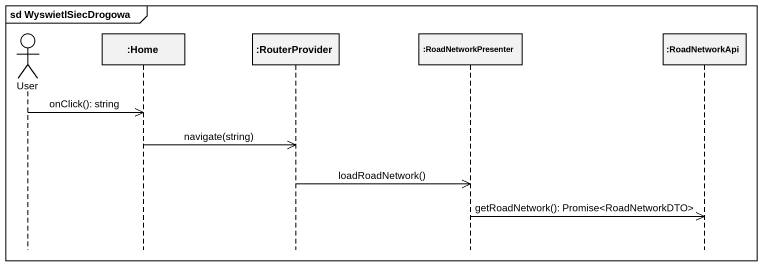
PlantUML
@startuml
mainframe sd WyswietlSiecDrogowa
hide footbox
actor User
participant ":Home" as Home
participant ":RouterProvider" as RouterProvider
participant ":RoadNetworkPresenter" as RoadNetworkPresenter
participant ":RoadNetworkApi" as RoadNetworkApi

User ->> Home : onClick(): string
Home ->> RouterProvider : navigate(string)
RouterProvider ->> RoadNetworkPresenter : loadRoadNetwork()
RoadNetworkPresenter ->> RoadNetworkApi : getRoadNetwork(): Promise<RoadNetworkDTO>
@enduml
